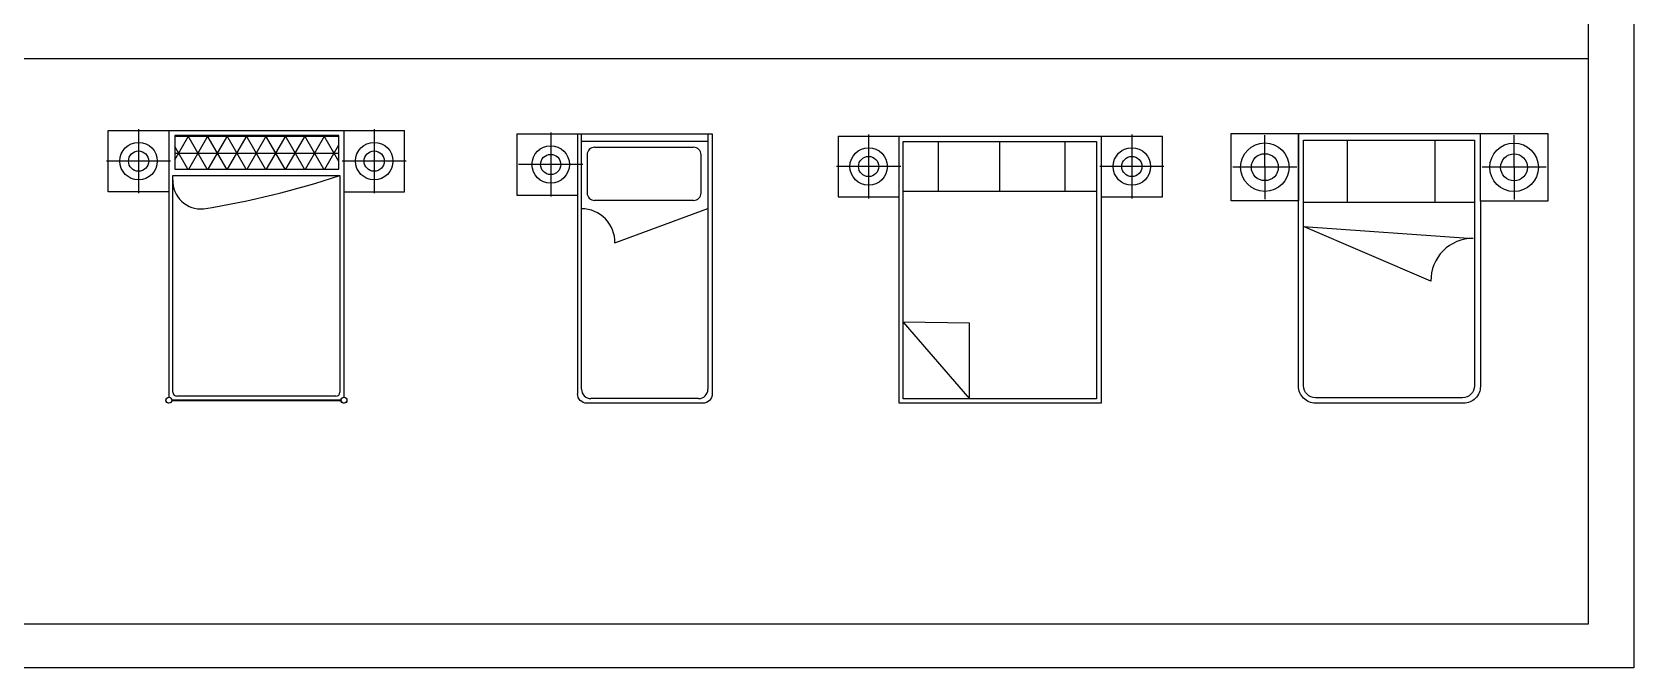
# Model space of a CAD drawing. Header units: inches. Extents: x 7.5 to 50, y 15.4 to 40.2.
# Drawn here: x 16.58 to 28.47, y 15.43 to 20.15 of the extents above; entities that cross this region are included whole.
import ezdxf

# ---------------------------------------------------------------- set-up
doc = ezdxf.new("R2010")
doc.units = ezdxf.units.IN
doc.header["$MEASUREMENT"] = 0
for name, color, linetype in [('02', 2, 'Continuous'), ('1', 1, 'Continuous'), ('kadrbm', 4, 'Continuous')]:
    doc.layers.add(name, color=color, linetype=linetype)

# ---------------------------------------------------------------- blocks, each defined once
blk = doc.blocks.new('kadrbm')
at = {"layer": 'kadrbm', "color": 4}
blk.add_lwpolyline([(0, 0), (0, 24.797), (21, 24.797), (21, 0), (0, 0)], close=True, dxfattribs=at)
blk.add_lwpolyline([(20.663, 0.326), (20.663, 24.46), (0.337, 24.46), (0.337, 0.326), (20.663, 0.326)], dxfattribs=at)

msp = doc.modelspace()

# ---------------------------------------------------------------- linework, layer by layer
at = {"layer": '02'}
for p, q in [((17.375, 19.43, -0.27), (17.375, 18.953, -0.27)), ((17.6, 19.418), (17.6, 17.44)), ((18.9, 17.44), (18.9, 19.418)), ((19.124, 19.43, -0.27), (19.124, 18.953, -0.27)), ((20.434, 19.405, -0.27), (20.434, 18.929, -0.27)), ((20.633, 19.394), (20.633, 17.466)), ((20.663, 17.5), (20.663, 19.394)), ((21.601, 19.396), (21.601, 17.5)), ((22.794, 19.39, -0.27), (22.794, 18.914, -0.27)), ((24.748, 19.39, -0.27), (24.748, 18.914, -0.27)), ((25.985, 19.397), (27.24, 19.397)), ((20.663, 19.34), (21.6, 19.34)), ((21.495, 19.294), (20.76, 19.294)), ((23.021, 17.396), (23.021, 19.376)), ((23.051, 17.429), (23.051, 19.338)), ((23.051, 19.338), (24.485, 19.338)), ((23.309, 19.338), (23.309, 18.967)), ((23.765, 19.338), (23.765, 18.967)), ((24.25, 19.338), (24.25, 18.967)), ((24.485, 19.338), (24.485, 17.429)), ((24.521, 19.376), (24.521, 17.396)), ((26.345, 19.348), (26.345, 18.884)), ((26.997, 19.348), (26.997, 18.884)), ((17.613, 19.192, -0.27), (17.137, 19.192, -0.27)), ((19.362, 19.192, -0.27), (18.886, 19.192, -0.27)), ((20.672, 19.167, -0.27), (20.196, 19.167, -0.27)), ((20.704, 19.239), (20.704, 18.956)), ((21.551, 18.956), (21.551, 19.239)), ((23.032, 19.152, -0.27), (22.556, 19.152, -0.27)), ((24.986, 19.152, -0.27), (24.51, 19.152, -0.27)), ((25.973, 19.147), (25.497, 19.147)), ((27.823, 19.146), (27.347, 19.146)), ((17.63, 17.478), (17.63, 19.085)), ((17.63, 19.085), (18.87, 19.085)), ((18.87, 19.085), (18.87, 17.478)), ((24.485, 18.967), (23.051, 18.967)), ((20.76, 18.901), (21.495, 18.901)), ((20.91, 18.585), (21.6, 18.84)), ((27.29, 18.884), (26.023, 18.884)), ((23.543, 17.991), (23.051, 17.997)), ((23.051, 17.997), (23.543, 17.429)), ((23.543, 17.429), (23.543, 17.991)), ((17.621, 17.416), (18.878, 17.416)), ((17.622, 17.421), (18.878, 17.421)), ((18.84, 17.448), (17.66, 17.448)), ((21.531, 17.43), (20.733, 17.43)), ((24.485, 17.429), (23.051, 17.429))]:
    msp.add_line(p, q, dxfattribs=at)
for points in [[(17.6, 18.964), (17.15, 18.964), (17.15, 19.418)], [(17.15, 19.418), (19.35, 19.418)], [(18.9, 18.964), (19.35, 18.964), (19.35, 19.418)], [(20.183, 19.394), (20.183, 18.94), (20.633, 18.94)], [(25.985, 17.522), (25.985, 18.897), (25.485, 18.897), (25.485, 19.397), (25.985, 19.397)], [(25.735, 19.147), (25.735, 19.385)], [(26.997, 19.397), (27.835, 19.396), (27.835, 18.896)], [(27.335, 18.896), (27.335, 19.396), (27.835, 19.396)], [(27.585, 19.146), (27.585, 19.385)], [(22.567, 19.376), (22.567, 18.926), (23.021, 18.926)], [(22.567, 19.376), (24.975, 19.376)], [(24.521, 18.926), (24.975, 18.926), (24.975, 19.376)], [(25.735, 19.147), (25.735, 18.909)], [(27.585, 19.146), (27.585, 18.908)], [(24.521, 17.396), (23.021, 17.396)]]:
    msp.add_lwpolyline(points, dxfattribs=at)
msp.add_lwpolyline([(17.643, 19.383), (17.643, 19.131), (18.862, 19.131), (18.862, 19.383)], close=True, dxfattribs=at)
for points in [[(20.183, 19.394), (21.633, 19.394), (21.633, 17.466, -0.414214), (21.563, 17.396), (20.703, 17.396, -0.414214), (20.633, 17.466)], [(27.835, 18.896), (27.335, 18.896), (27.335, 17.521, -0.414214), (27.21, 17.396), (26.11, 17.397, -0.414214), (25.985, 17.522), (25.985, 19.397), (25.985, 18.897)], [(17.621, 17.416, -2.23025), (17.6, 17.44)], [(18.9, 17.44, -2.230392), (18.878, 17.416)]]:
    msp.add_lwpolyline(points, format="xyb", dxfattribs=at)
msp.add_lwpolyline([(27.29, 19.348), (27.29, 18.884), (27.29, 17.524, -0.414214), (27.203, 17.437), (26.11, 17.437, -0.414214), (26.023, 17.524), (26.023, 18.884), (26.023, 19.348)], format="xyb", close=True, dxfattribs=at)
at = {"layer": '02', "elevation": -0.338}
msp.add_lwpolyline([(26.968, 18.302), (26.023, 18.707), (27.282, 18.618, 0.423426), (26.968, 18.302)], format="xyb", dxfattribs=at)
at = {"layer": '02'}
for centre, radius in [((17.375, 19.192, -0.27), 0.139), ((17.375, 19.192, -0.27), 0.075), ((19.124, 19.192, -0.27), 0.139), ((19.124, 19.192, -0.27), 0.075), ((20.434, 19.167, -0.27), 0.139), ((22.794, 19.152, -0.27), 0.139), ((24.748, 19.152, -0.27), 0.139), ((25.735, 19.147), 0.18), ((27.585, 19.146), 0.18), ((20.434, 19.167, -0.27), 0.075), ((22.794, 19.152, -0.27), 0.075), ((24.748, 19.152, -0.27), 0.075), ((25.735, 19.147), 0.1), ((27.585, 19.146), 0.1), ((17.6, 17.418), 0.0218), ((18.9, 17.418), 0.0218)]:
    msp.add_circle(centre, radius, dxfattribs=at)
for centre, radius, start, end in [((20.76, 19.239), 0.0556, 90, 180), ((21.495, 19.239), 0.0556, 0, 90), ((17.837, 19.045), 0.208, 177.6503, 275.7449), ((16.849, 25.149), 6.391, 279.084, 288.4311), ((20.76, 18.956), 0.0556, 180, 270), ((21.495, 18.956), 0.0556, 270, 0), ((20.662, 18.59), 0.249, 358.871, 89.7943), ((20.733, 17.5), 0.07, 180, 270), ((21.531, 17.5), 0.07, 270, 0), ((17.66, 17.478), 0.03, 180, 270), ((18.84, 17.478), 0.03, 270, 0)]:
    msp.add_arc(centre, radius, start, end, dxfattribs=at)
at = {"layer": '1'}
for p, q in [((7.812, 19.953), (28.138, 19.953)), ((17.643, 19.201), (17.748, 19.383)), ((17.885, 19.131), (17.74, 19.383)), ((17.747, 19.131), (17.892, 19.383)), ((18.029, 19.131), (17.884, 19.383)), ((17.892, 19.131), (18.037, 19.383)), ((18.174, 19.131), (18.029, 19.383)), ((18.036, 19.131), (18.181, 19.383)), ((18.318, 19.131), (18.173, 19.383)), ((18.18, 19.131), (18.325, 19.383)), ((18.462, 19.131), (18.317, 19.383)), ((18.325, 19.131), (18.47, 19.383)), ((18.607, 19.131), (18.462, 19.383)), ((18.469, 19.131), (18.614, 19.383)), ((18.751, 19.131), (18.606, 19.383)), ((18.613, 19.131), (18.758, 19.383)), ((18.862, 19.188), (18.75, 19.383)), ((17.643, 19.376), (18.862, 19.376)), ((17.741, 19.131), (17.643, 19.301)), ((18.758, 19.131), (18.862, 19.313)), ((17.643, 19.251), (18.862, 19.251))]:
    msp.add_line(p, q, dxfattribs=at)

# ---------------------------------------------------------------- block references
at = {"layer": 'kadrbm'}
msp.add_blockref('kadrbm', (7.475, 15.433), dxfattribs=at)

doc.saveas('drawing.dxf')
